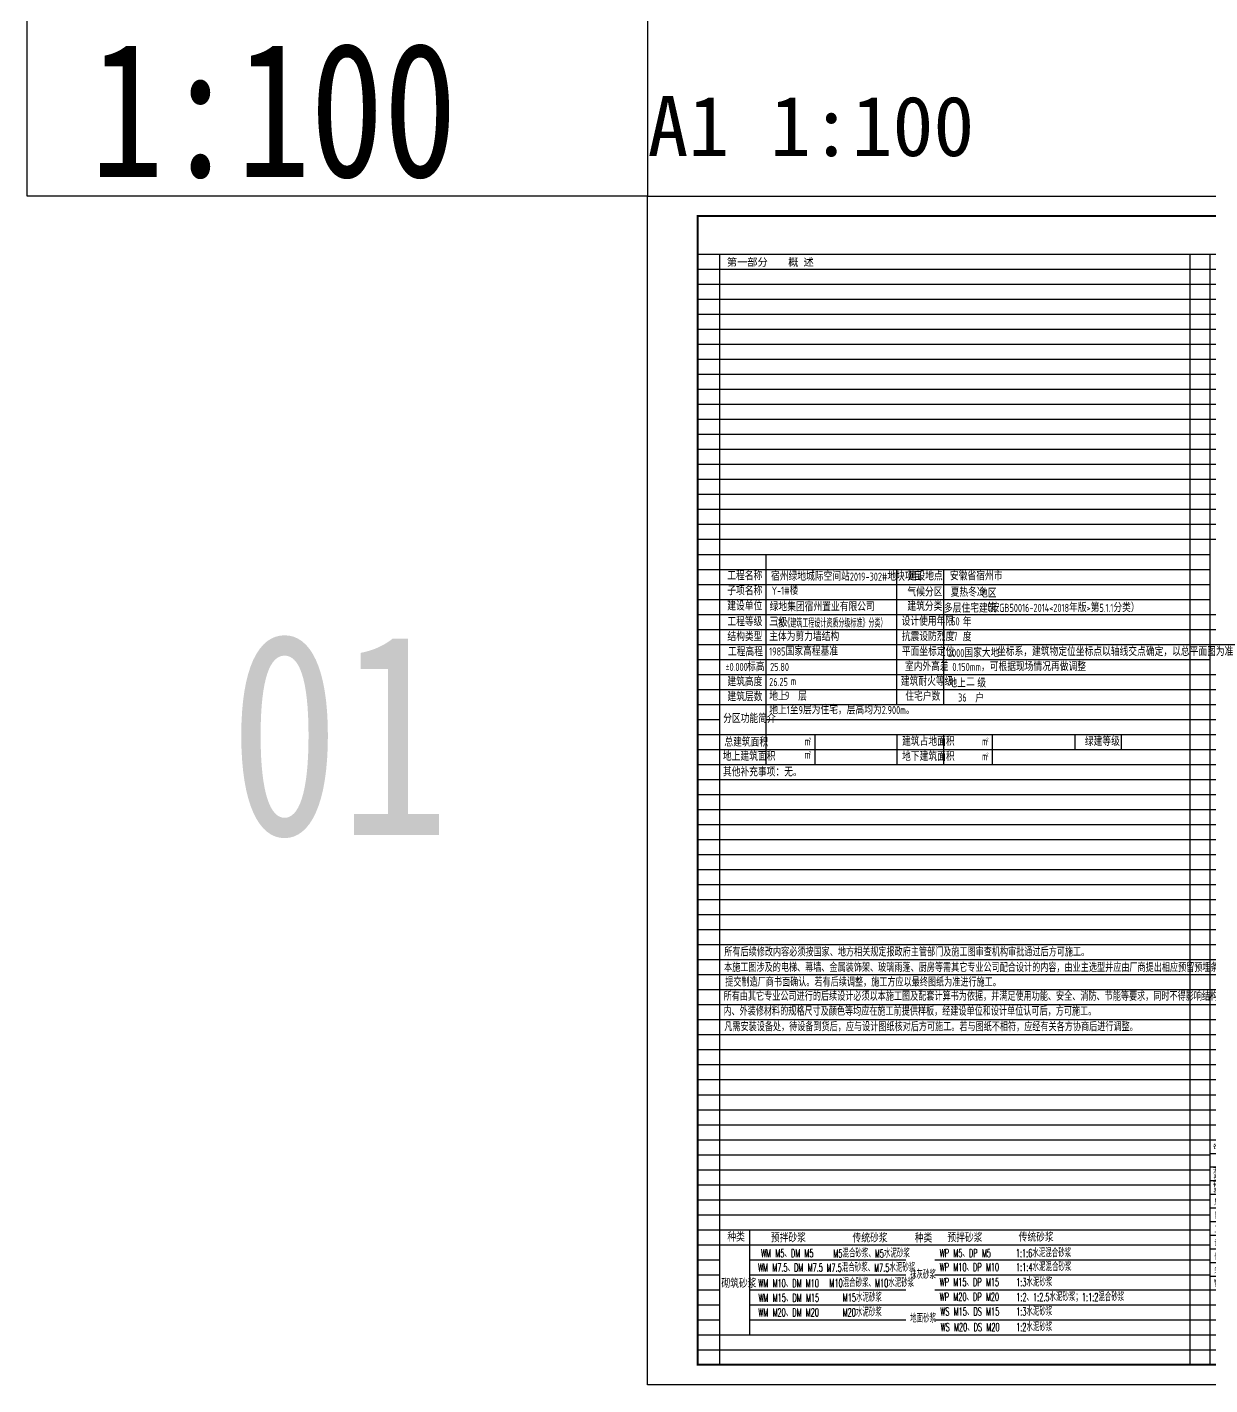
# Model space of a CAD drawing. Extents: x -518115 to 790560, y -210384 to 1628073.
# Drawn here: x 375314 to 434414, y 1186832 to 1254675 of the extents above; entities that cross this region are included whole.
import ezdxf
from ezdxf.enums import TextEntityAlignment as Align

# ---------------------------------------------------------------- set-up
doc = ezdxf.new("R2010")
doc.units = 0
doc.header["$LTSCALE"] = 1000
doc.header["$MEASUREMENT"] = 0
for name, color, linetype in [('C-Sheet-图框', 101, 'Continuous'), ('Defpoint', 7, 'Continuous'), ('PUB_TEXT', 4, 'Continuous'), ('text', 7, 'Continuous'), ('图框', 140, 'Continuous')]:
    doc.layers.add(name, color=color, linetype=linetype)
doc.layers.add('S-1-TEXT', color=7, linetype='Continuous', lineweight=18)
doc.layers.add('yichutu', color=7, linetype='Continuous', true_color=0xffffff, plot=False)
doc.styles.add('_HZTXT', font='txt.shx', dxfattribs={"width": 0.8, "bigfont": 'hztxt.shx'})
doc.styles.add('_TCH_LABEL', font='')
doc.styles.add('宋体', font='', dxfattribs={"height": 50})
doc.styles.add('房间名称', font='TSSDENG', dxfattribs={"width": 0.8, "bigfont": 'HZTXT'})
doc.styles.add('文字说明', font='GBENOR', dxfattribs={"width": 0.8, "bigfont": 'HZTXT'})
doc.styles.add('设计说明$0$_TCH_AXIS', font='COMPLEX', dxfattribs={"bigfont": 'GBCBIG'})
doc.styles.add('黑体', font='')
doc.styles.get('_TCH_LABEL').set_extended_font_data('SimHei')
doc.styles.get('宋体').set_extended_font_data('SimSun')
doc.styles.get('黑体').set_extended_font_data('SimHei')

# ---------------------------------------------------------------- blocks, each defined once
blk = doc.blocks.new('A$C5FFA5860')
at = {"layer": 'C-Sheet-图框', "color": 0}
for p, q in [((300, 0), (15518, 0)), ((4755, 0), (4755, -7000)), ((6605, 0), (6605, -7000)), ((10752, 0), (10752, -7000)), ((12405, 0), (12405, -7000)), ((300, -700), (15518, -700)), ((300, -1400), (15518, -1400)), ((300, -2100), (15518, -2100)), ((300, -2800), (15518, -2800)), ((300, -3500), (15518, -3500)), ((300, -4200), (15518, -4200)), ((300, -4900), (15518, -4900)), ((300, -5600), (15518, -5600)), ((300, -6300), (15518, -6300))]:
    blk.add_line(p, q, dxfattribs=at)
at = {"layer": 'C-Sheet-图框', "color": 0, "const_width": 24}
blk.add_lwpolyline([(300, -7000), (300, 700), (15518, 700), (15518, -7000), (300, -7000)], dxfattribs=at)
at = {"layer": 'PUB_TEXT', "color": 251, "true_color": 0x636466}
for p, q in [((12405, -4900), (15518, -4200)), ((15518, -4900), (12405, -5600)), ((15518, -5600), (12405, -6300)), ((12405, -7000), (15518, -6300))]:
    blk.add_line(p, q, dxfattribs=at)
at = {"layer": 'PUB_TEXT', "color": 2}
for s, height, style, width, p in [('各功能空间建筑及结构标高对应表(H：单位/M)', 227.85, '宋体', 0.8, (468, 251)), ('H-0.060', 300, '房间名称', 0.56, (5180, -1227)), ('H-0.030', 300, '房间名称', 0.56, (11079, -1227)), ('H-0.085', 300, '房间名称', 0.56, (5180, -1927)), ('H-0.030', 300, '房间名称', 0.56, (11079, -1927)), ('H-0.085', 300, '房间名称', 0.56, (5180, -2613)), ('H-0.060', 300, '房间名称', 0.56, (11079, -2613)), ('H-0.085', 300, '房间名称', 0.56, (5180, -3313)), ('H-0.045', 300, '房间名称', 0.56, (11079, -3313)), ('H-0.100', 300, '房间名称', 0.56, (5180, -4013)), ('H-0.060', 300, '房间名称', 0.56, (11079, -4013)), ('H-0.085', 300, '房间名称', 0.56, (5180, -4749)), ('H-0.025', 300, '房间名称', 0.56, (11079, -4749)), ('H-0.050', 300, '房间名称', 0.56, (5180, -5413)), ('H-0.015', 300, '房间名称', 0.56, (11079, -5413)), ('H-0.050', 300, '房间名称', 0.56, (5180, -6149)), ('H-0.030', 300, '房间名称', 0.56, (11079, -6149)), ('H-0.050', 300, '房间名称', 0.56, (5180, -6813)), ('H-0.030', 300, '房间名称', 0.56, (11079, -6813))]:
    blk.add_text(s, height=height, dxfattribs=dict(at, style=style, width=width)).set_placement(p)
at = {"layer": 'PUB_TEXT', "style": '房间名称'}
for s, height, width, p in [('部位', 300, 0.8, (1912, -490)), ('结构标高', 300, 0.8, (5147, -490)), ('结构板面以上建筑构造做法厚度', 300, 0.8, (6878, -490)), ('交付标高', 300, 0.8, (11126, -490)), ('用户装修后完成面成标高', 300, 0.8, (12679, -490)), ('客厅、餐厅、卧室等主要功能房间', 240, 0.8, (485, -1347)), ('0.030', 300, 0.56, (7769, -1227)), ('客厅、餐厅、卧室等主要功能房间', 240, 0.8, (485, -2047)), ('0.055', 300, 0.56, (7769, -1927)), ('厨房', 300, 0.8, (531, -2663)), ('0.020', 321.4, 0.56, (6791, -2650)), ('阳台', 300, 0.8, (531, -3363)), ('0.020~0.040', 300, 0.56, (6834, -3313)), ('卫生间', 300, 0.8, (531, -4063)), ('0.020~0.040', 300, 0.56, (6834, -4013)), ('设备平台', 300, 0.8, (531, -4763)), ('0.020~0.060', 300, 0.56, (6834, -4713)), ('候梯厅、敞开楼梯间', 300, 0.8, (531, -5463)), ('0.035', 300, 0.56, (7749, -5413)), ('封闭楼梯间', 300, 0.8, (531, -6163)), ('0.020', 300, 0.56, (7749, -6149)), ('管 井', 300, 0.8, (493, -6831)), ('0.020', 300, 0.56, (7749, -6813))]:
    blk.add_text(s, height=height, dxfattribs=dict(at, width=width)).set_placement(p)
at = {"layer": 'PUB_TEXT', "color": 1, "style": '房间名称', "width": 0.8}
for s, p in [('无地下室时一层（无层间保温），', (450, -1032)), ('有地下室时一层、二层及以上（有层间保温），', (450, -1732))]:
    blk.add_text(s, height=257.14, dxfattribs=at).set_placement(p)
at = {"layer": 'PUB_TEXT', "color": 251, "true_color": 0x636466, "style": '房间名称', "width": 0.56}
for s, p in [('+0.030（预留装修）', (8663, -1234)), ('+0.030（预留装修）', (8663, -1934)), ('+0.030（预留装修）', (8663, -2607)), ('+0.030（预留装修）', (8663, -3307)), ('+0.030（预留装修）', (8663, -4007)), ('（装修）', (9889, -5407))]:
    blk.add_text(s, height=300, dxfattribs=at).set_placement(p)
at = {"layer": 'PUB_TEXT', "color": 4, "style": '房间名称', "width": 0.56}
for s, p in [('H', (12829, -1249)), ('H', (12829, -1949)), ('H-0.030', (12829, -2649)), ('H-0.015', (12829, -3349)), ('H-0.030', (12829, -4049))]:
    blk.add_text(s, height=300, dxfattribs=at).set_placement(p)
at = {"layer": 'PUB_TEXT', "color": 3, "style": '房间名称', "width": 0.56}
blk.add_text('+0.005', height=321.4, dxfattribs=at).set_placement((7564, -2650))
blk = doc.blocks.new('yct-841-594-84100-59399.9999999999-100-1000.0')
at = {"layer": 'yichutu', "color": 7, "true_color": 0xffffff}
blk.add_lwpolyline([(0, 0), (0, 59400), (84100, 59400), (84100, 0)], close=True, dxfattribs=at)
at = {"layer": 'yichutu', "color": 7, "true_color": 0xffffff, "style": '_TCH_LABEL'}
blk.add_text('A1 1:100', height=3000, dxfattribs=at).set_placement((0, 61400))
blk = doc.blocks.new('TK')
at = {"layer": '图框'}
blk.add_lwpolyline([(465375, 548714), (549475, 548714), (549475, 489314), (465375, 489314)], close=True, dxfattribs=at)
blk.add_lwpolyline([(465375, 548714), (549475, 548714), (549475, 489314), (465375, 489314)], close=True, dxfattribs=at)
at = {"layer": '图框', "const_width": 100}
blk.add_lwpolyline([(548475, 490314), (548475, 547714), (467875, 547714), (467875, 490314)], close=True, dxfattribs=at)

msp = doc.modelspace()

# ---------------------------------------------------------------- linework, layer by layer
at = {"layer": 'Defpoint', "color": 252}
for p, q in [((408814.1, 1243332.1), (482414.1, 1243332.1)), ((409914.1, 1243332.1), (409914.1, 1187832.1)), ((433414.1, 1243332.1), (433414.1, 1187832.1)), ((434414.1, 1243332.1), (434414.1, 1187832.1)), ((408814.1, 1242582.1), (482414.1, 1242582.1)), ((408814.1, 1241832.1), (482414.1, 1241832.1)), ((408814.1, 1241082.1), (482414.1, 1241082.1)), ((408814.1, 1240332.1), (482414.1, 1240332.1)), ((408814.1, 1239582.1), (482414.1, 1239582.1)), ((408814.1, 1238832.1), (482414.1, 1238832.1)), ((408814.1, 1238082.1), (482414.1, 1238082.1)), ((408814.1, 1237332.1), (482414.1, 1237332.1)), ((408814.1, 1236582.1), (482414.1, 1236582.1)), ((408814.1, 1235832.1), (482414.1, 1235832.1)), ((408814.1, 1235082.1), (482414.1, 1235082.1)), ((408814.1, 1234332.1), (482414.1, 1234332.1)), ((408814.1, 1233582.1), (482414.1, 1233582.1)), ((408814.1, 1232832.1), (482414.1, 1232832.1)), ((408814.1, 1232082.1), (482414.1, 1232082.1)), ((408814.1, 1231332.1), (482414.1, 1231332.1)), ((408814.1, 1230582.1), (457914.1, 1230582.1)), ((408814.1, 1229832.1), (457914.1, 1229832.1)), ((408814.1, 1229082.1), (434414.1, 1229082.1)), ((434414.1, 1229082.1), (448719.1, 1229082.1)), ((408814.1, 1228332.1), (434414.1, 1228332.1)), ((412247.1, 1217832.1), (412247.1, 1228332.1)), ((408814.1, 1227582.1), (434414.1, 1227582.1)), ((418780.3, 1220832.1), (418780.3, 1227582.1)), ((421113.3, 1220832.1), (421113.3, 1227582.1)), ((408814.1, 1226832.1), (434414.1, 1226832.1)), ((408814.1, 1226082.1), (434414.1, 1226082.1)), ((408814.1, 1225332.1), (434414.1, 1225332.1)), ((434414.1, 1225332.1), (448719.1, 1225332.1)), ((408814.1, 1224582.1), (434414.1, 1224582.1)), ((434414.1, 1224582.1), (482414.1, 1224582.1)), ((408814.1, 1223832.1), (434414.1, 1223832.1)), ((434414.1, 1223832.1), (457914.1, 1223832.1)), ((408814.1, 1223082.1), (434414.1, 1223082.1)), ((408814.1, 1222332.1), (482414.1, 1222332.1)), ((408814.1, 1221582.1), (409914.1, 1221582.1)), ((409914.1, 1221582.1), (482414.1, 1221582.1)), ((408814.1, 1220832.1), (482414.1, 1220832.1)), ((408814.1, 1220082.1), (409914.1, 1220082.1)), ((412247.1, 1220082.1), (482414.1, 1220082.1)), ((408814.1, 1219332.1), (482414.1, 1219332.1)), ((414693, 1217832.1), (414693, 1219332.1)), ((418780.3, 1219332.1), (418780.3, 1218582.1)), ((421113.3, 1218582.1), (421113.3, 1219332.1)), ((423559.2, 1218582.1), (423559.2, 1219332.1)), ((427663.5, 1219332.1), (427663.5, 1218582.1)), ((429996.5, 1218582.1), (429996.5, 1219332.1)), ((408814.1, 1218582.1), (414693, 1218582.1)), ((414693, 1218582.1), (433414.1, 1218582.1)), ((418780.3, 1218582.1), (418780.3, 1217832.1)), ((421113.3, 1217832.1), (421113.3, 1218582.1)), ((423559.2, 1217832.1), (423559.2, 1218582.1)), ((433414.1, 1218582.1), (482414.1, 1218582.1)), ((408814.1, 1217832.1), (421352.3, 1217832.1)), ((414693, 1217832.1), (482414.1, 1217832.1)), ((408814.1, 1217082.1), (482414.1, 1217082.1)), ((408814.1, 1216332.1), (482414.1, 1216332.1)), ((408814.1, 1215582.1), (482414.1, 1215582.1)), ((408814.1, 1214832.1), (482414.1, 1214832.1)), ((408814.1, 1214082.1), (482414.1, 1214082.1)), ((408814.1, 1213332.1), (482414.1, 1213332.1)), ((408814.1, 1212582.1), (482414.1, 1212582.1)), ((408814.1, 1211832.1), (482414.1, 1211832.1)), ((408814.1, 1211082.1), (482414.1, 1211082.1)), ((408814.1, 1210332.1), (482414.1, 1210332.1)), ((408814.1, 1209582.1), (482414.1, 1209582.1)), ((408814.1, 1208832.1), (482414.1, 1208832.1)), ((408814.1, 1208082.1), (482414.1, 1208082.1)), ((408814.1, 1207332.1), (482414.1, 1207332.1)), ((408814.1, 1206582.1), (482414.1, 1206582.1)), ((408814.1, 1205832.1), (482414.1, 1205832.1)), ((408814.1, 1205082.1), (482414.1, 1205082.1)), ((408814.1, 1204332.1), (482414.1, 1204332.1)), ((408814.1, 1203582.1), (457914.1, 1203582.1)), ((408814.1, 1202832.1), (457914.1, 1202832.1)), ((408814.1, 1202082.1), (457914.1, 1202082.1)), ((408814.1, 1201332.1), (457914.1, 1201332.1)), ((408814.1, 1200582.1), (457914.1, 1200582.1)), ((408814.1, 1199832.1), (457914.1, 1199832.1)), ((408814.1, 1199082.1), (457914.1, 1199082.1)), ((408814.1, 1198332.1), (434414.1, 1198332.1)), ((408814.1, 1197582.1), (434414.1, 1197582.1)), ((408814.1, 1196832.1), (434414.1, 1196832.1)), ((408814.1, 1196082.1), (434414.1, 1196082.1)), ((408814.1, 1195332.1), (434414.1, 1195332.1)), ((408814.1, 1194582.1), (434414.1, 1194582.1)), ((411417.7, 1194582.1), (411417.7, 1189332.1)), ((408814.1, 1193832.1), (434414.1, 1193832.1)), ((408814.1, 1193082.1), (409914.1, 1193082.1)), ((411417.7, 1193082.1), (419218.2, 1193082.1)), ((420665.4, 1193082.1), (434414.1, 1193082.1)), ((408814.1, 1192332.1), (409914.1, 1192332.1)), ((411417.7, 1192332.1), (419218.2, 1192332.1)), ((420665.4, 1192332.1), (434414.1, 1192332.1)), ((408814.1, 1191582.1), (409914.1, 1191582.1)), ((411417.7, 1191582.1), (419218.2, 1191582.1)), ((420665.4, 1191582.1), (458914.1, 1191582.1)), ((408814.1, 1190832.1), (409914.1, 1190832.1)), ((411417.7, 1190832.1), (419218.2, 1190832.1)), ((419218.2, 1190832.1), (458914.1, 1190832.1)), ((408814.1, 1190082.1), (409914.1, 1190082.1)), ((411417.7, 1190082.1), (419218.2, 1190082.1)), ((420665.4, 1190082.1), (458914.1, 1190082.1)), ((408814.1, 1189332.1), (458914.1, 1189332.1)), ((408814.1, 1188582.1), (458914.1, 1188582.1)), ((408814.1, 1187832.1), (482414.1, 1187832.1))]:
    msp.add_line(p, q, dxfattribs=at)
at = {"layer": 'Defpoint', "color": 252, "const_width": 0.9}
for points in [[(415127.5, 1190082.1), (415127.5, 1194582.1)], [(419218.2, 1189332.1), (419218.2, 1194582.1)], [(420665.4, 1189332.1), (420665.4, 1194582.1)], [(424370.2, 1189332.1), (424370.2, 1194582.1)]]:
    msp.add_lwpolyline(points, dxfattribs=at)
at = {"layer": '图框', "color": 2}
msp.add_lwpolyline([(406314.1, 1246232.1), (375314.1, 1246232.1), (375314.1, 1264232.1), (406314.1, 1264232.1)], close=True, dxfattribs=at)

# ---------------------------------------------------------------- block references
msp.add_blockref('TK', (-59060.9, 697518.4))
at = {"xscale": 0.974025974025533, "yscale": 0.974025974025533, "zscale": 0.974025974025533}
msp.add_blockref('A$C5FFA5860', (434121.9, 1198400.2), dxfattribs=at)
at = {"layer": 'yichutu'}
msp.add_blockref('yct-841-594-84100-59399.9999999999-100-1000.0', (406314.1, 1186832.1), dxfattribs=at)

# ---------------------------------------------------------------- texts
at = {"layer": 'PUB_TEXT', "color": 7, "style": '文字说明', "width": 0.8}
for s, p in [('工程名称', (410299.4, 1227046.4)), ('建设地点', (419314.8, 1227033.4)), ('子项名称', (410302.4, 1226296.4)), ('气候分区', (419302, 1226232.6)), ('建设单位', (410299.4, 1225532.1)), ('建筑分类', (419298.3, 1225515.6)), ('工程等级', (410306.8, 1224749.6)), ('设计使用年限', (419008, 1224769.6)), ('结构类型', (410306.8, 1223999.6)), ('抗震设防烈度', (419023.2, 1224007.6)), ('工程高程', (410332.8, 1223249.6)), ('平面坐标定位', (419023.2, 1223257.6)), ('坐标系，建筑物定位坐标点以轴线交点确定，以总平面图为准', (423780.1, 1223257.6)), ('±0.000', (410207.8, 1222505.6)), ('标高', (411289.8, 1222499.6)), ('室内外高差', (419176.2, 1222507.6)), ('，可根据现场情况再做调整', (422976.5, 1222503.6)), ('建筑高度', (410306.8, 1221749.6)), ('m', (413471.8, 1221792.6)), ('建筑耐火等级', (418975.3, 1221767.6)), ('建筑层数', (410306.8, 1220999.6)), ('地上   层', (412394.8, 1221027.6)), ('住宅户数', (419197.3, 1221017.6)), ('分区功能简介', (410095.5, 1219913.6)), ('总建筑面积', (410155.8, 1218730.6)), ('建筑占地面积', (419036, 1218767.6)), ('绿建等级', (428168.2, 1218767.6)), ('地上建筑面积', (410082.8, 1218022.6)), ('m', (414161, 1218781.6)), ('地下建筑面积', (419036, 1218017.6)), ('m', (423027.2, 1218781.6)), ('m', (414161, 1218122.6)), ('m', (423027.2, 1218031.6)), ('其他补充事项：无。', (410082.8, 1217239.6)), ('种类', (410303.9, 1193997.8)), ('预拌砂浆', (412477.8, 1193962.3)), ('传统砂浆', (416559.3, 1193950.3)), ('种类', (419669.1, 1193950.3)), ('预拌砂浆', (421301.2, 1193967.3)), ('传统砂浆', (424860.6, 1193990.9)), ('砌筑砂浆', (410008.3, 1191683.9))]:
    msp.add_text(s, height=405, dxfattribs=at).set_placement(p)
at = {"layer": 'PUB_TEXT', "color": 1}
for s, height, style, width, p in [('宿州绿地城际空间站2019-302#地块项目', 405, '文字说明', 0.8, (412487.4, 1227015.9)), ('安徽省宿州市', 405, '文字说明', 0.8, (421427.3, 1227036.6)), ('夏热冬冷', 405, '文字说明', 0.8, (421465.6, 1226222.7)), ('绿地集团宿州置业有限公司 ', 405, '文字说明', 0.8, (412419.2, 1225498.3)), ('级', 405, '文字说明', 0.8, (412867.8, 1224725.6)), ('1985国家高程基准', 405, '文字说明', 0.8, (412394.8, 1223274.6)), ('WM M5、DM M5', 400, '_HZTXT', 0.6, (411995.2, 1193204.9)), ('M5混合砂浆、M5水泥砂浆', 400, '_HZTXT', 0.6, (415601.5, 1193200.6)), ('WP M5、DP M5', 400, '_HZTXT', 0.6, (420923.4, 1193217.6)), ('1:1:6水泥混合砂浆', 400, '_HZTXT', 0.6, (424720.1, 1193216.7)), ('WM M7.5、DM M7.5', 400, '_HZTXT', 0.6, (411845.6, 1192494.4)), ('M7.5混合砂浆、M7.5水泥砂浆', 400, '_HZTXT', 0.6, (415259.4, 1192486.8)), ('WP M10、DP M10', 400, '_HZTXT', 0.6, (420920.9, 1192514.1)), ('1:1:4水泥混合砂浆', 400, '_HZTXT', 0.6, (424730.3, 1192519.8)), ('WM M10、DM M10', 400, '_HZTXT', 0.6, (411855.5, 1191707.7)), ('M10混合砂浆、M10水泥砂浆', 400, '_HZTXT', 0.6, (415407.8, 1191721.2)), ('抹灰砂浆', 400, '_HZTXT', 0.6, (419429.6, 1192128.4)), ('WP M15、DP M15', 400, '_HZTXT', 0.6, (420921.3, 1191764.8)), ('1:3水泥砂浆', 400, '_HZTXT', 0.6, (424736.6, 1191755.9)), ('WM M15、DM M15', 400, '_HZTXT', 0.6, (411863.1, 1190985.2)), ('M15水泥砂浆', 400, '_HZTXT', 0.6, (416073.1, 1190990.8)), ('WP M20、DP M20', 400, '_HZTXT', 0.6, (420921.3, 1191029.1)), ('1:2、1:2.5水泥砂浆；1:1:2混合砂浆', 400, '_HZTXT', 0.6, (424739.8, 1191018)), ('WM M20、DM M20', 400, '_HZTXT', 0.6, (411855.5, 1190255.1)), ('M20水泥砂浆', 400, '_HZTXT', 0.6, (416067.5, 1190254)), ('WS M15、DS M15', 400, '_HZTXT', 0.6, (420950.3, 1190298.2)), ('1:3水泥砂浆', 400, '_HZTXT', 0.6, (424733.4, 1190295.6)), ('地面砂浆', 400, '_HZTXT', 0.6, (419439.8, 1189944.5)), ('WS M20、DS M20', 400, '_HZTXT', 0.6, (420965.2, 1189517.2)), ('1:2水泥砂浆', 400, '_HZTXT', 0.6, (424733.4, 1189517.4))]:
    msp.add_text(s, height=height, dxfattribs=dict(at, style=style, width=width)).set_placement(p)
at = {"layer": 'PUB_TEXT', "color": 6, "style": '文字说明', "width": 0.8}
for s, p in [('Y-1#楼', (412518.9, 1226316.7)), ('26.25', (412394.8, 1221756.6)), ('9', (413182.6, 1221066.6))]:
    msp.add_text(s, height=405, dxfattribs=at).set_placement(p)
at = {"layer": 'PUB_TEXT', "color": 7, "style": '文字说明'}
for s, height, width, p in [('地区', 405, 0.8, (423318, 1226431.6)), ('（按GB50016-2014<2018年版>第5.1.1分类）', 405, 0.8, (426959.4, 1225709.1)), ('（按《建筑工程设计资质分级标准》分类）', 405, 0.55, (415400.8, 1224934.1)), ('年', 405, 0.8, (422287, 1224999.6)), ('度', 405, 0.8, (422287, 1224249.6)), ('地上   级', 405, 0.8, (422290.6, 1221939.5)), ('户', 405, 0.8, (422908.5, 1221186.5)), ('2', 202.5, 0.8, (414427.3, 1219068.6)), ('2', 202.5, 0.8, (423293.5, 1219068.6)), ('2', 202.5, 0.8, (414427.3, 1218409.6)), ('2', 202.5, 0.8, (423293.5, 1218318.6))]:
    msp.add_text(s, height=height, dxfattribs=dict(at, width=width)).set_placement(p, align=Align.MIDDLE)
at = {"layer": 'PUB_TEXT', "color": 6, "style": '文字说明', "width": 0.8}
for s, p in [('多层住宅建筑', (422440.4, 1225679.1)), ('36', (422048.5, 1221177.5))]:
    msp.add_text(s, height=405, dxfattribs=at).set_placement(p, align=Align.MIDDLE)
at = {"layer": 'PUB_TEXT', "color": 2, "style": '文字说明', "width": 0.8}
for s, p in [('三', (412394.8, 1224757.6)), ('主体为剪力墙结构', (412394.8, 1224007.6)), ('25.80', (412439.8, 1222504.6)), ('0.150mm', (421548, 1222504.6))]:
    msp.add_text(s, height=405, dxfattribs=at).set_placement(p)
at = {"layer": 'PUB_TEXT', "color": 1, "style": '文字说明', "width": 0.8}
for s, p in [('50', (421698.2, 1224980.5)), ('7', (421698.2, 1224233.5)), ('2000国家大地', (422611.8, 1223454.5))]:
    msp.add_text(s, height=405, dxfattribs=at).set_placement(p, align=Align.MIDDLE)
at = {"layer": 'PUB_TEXT', "color": 2, "style": '文字说明', "width": 0.8}
msp.add_text('二', height=405, dxfattribs=at).set_placement((422450.7, 1221958.6), align=Align.MIDDLE)
at = {"layer": 'PUB_TEXT', "color": 6, "style": '文字说明', "width": 0.8}
msp.add_text('地上1至9层为住宅，层高均为2.900m。', height=405, dxfattribs=at).set_placement((412397.1, 1220224.6), align=Align.BOTTOM_LEFT)
at = {"layer": 'PUB_TEXT', "style": '设计说明$0$_TCH_AXIS'}
for s, p in [('所有后续修改内容必须按国家、地方相关规定报政府主管部门及施工图审查机构审批通过后方可施工。', (410153.1, 1208245.6)), ('本施工图涉及的电梯、幕墙、金属装饰架、玻璃雨蓬、厨房等需其它专业公司配合设计的内容，由业主选型并应由厂商提出相应预留预埋条件,我院据此要求出相应图纸，并由业主', (410139.8, 1207470.7)), ('提交制造厂商书面确认。若有后续调整，施工方应以最终图纸为准进行施工。', (410199.1, 1206740.6)), ('所有由其它专业公司进行的后续设计必须以本施工图及配套计算书为依据，并满足使用功能、安全、消防、节能等要求，同时不得影响结构安全和损害水、电、暖通等设施。', (410118.8, 1206030.7)), ('内、外装修材料的规格尺寸及颜色等均应在施工前提供样板，经建设单位和设计单位认可后，方可施工。', (410105.1, 1205285.6)), ('凡需安装设备处，待设备到货后，应与设计图纸核对后方可施工。若与图纸不相符，应经有关各方协商后进行调整。', (410151.1, 1204510.6))]:
    msp.add_text(s, height=405.106, dxfattribs=at).set_placement(p)
at = {"layer": 'S-1-TEXT', "color": 7, "style": '黑体'}
msp.add_text('第一部分    概 述', height=375, dxfattribs=at).set_placement((410277.5, 1242744.9))
at = {"layer": 'text', "color": 1, "style": '黑体', "width": 0.8}
msp.add_text('01', height=10094.18, dxfattribs=at).set_placement((385431, 1214315.9))
at = {"layer": '图框', "color": 2, "style": '黑体', "width": 0.8}
msp.add_text('1:100', height=6729.45, dxfattribs=at).set_placement((378477.3, 1247188.7))

doc.saveas('drawing.dxf')
